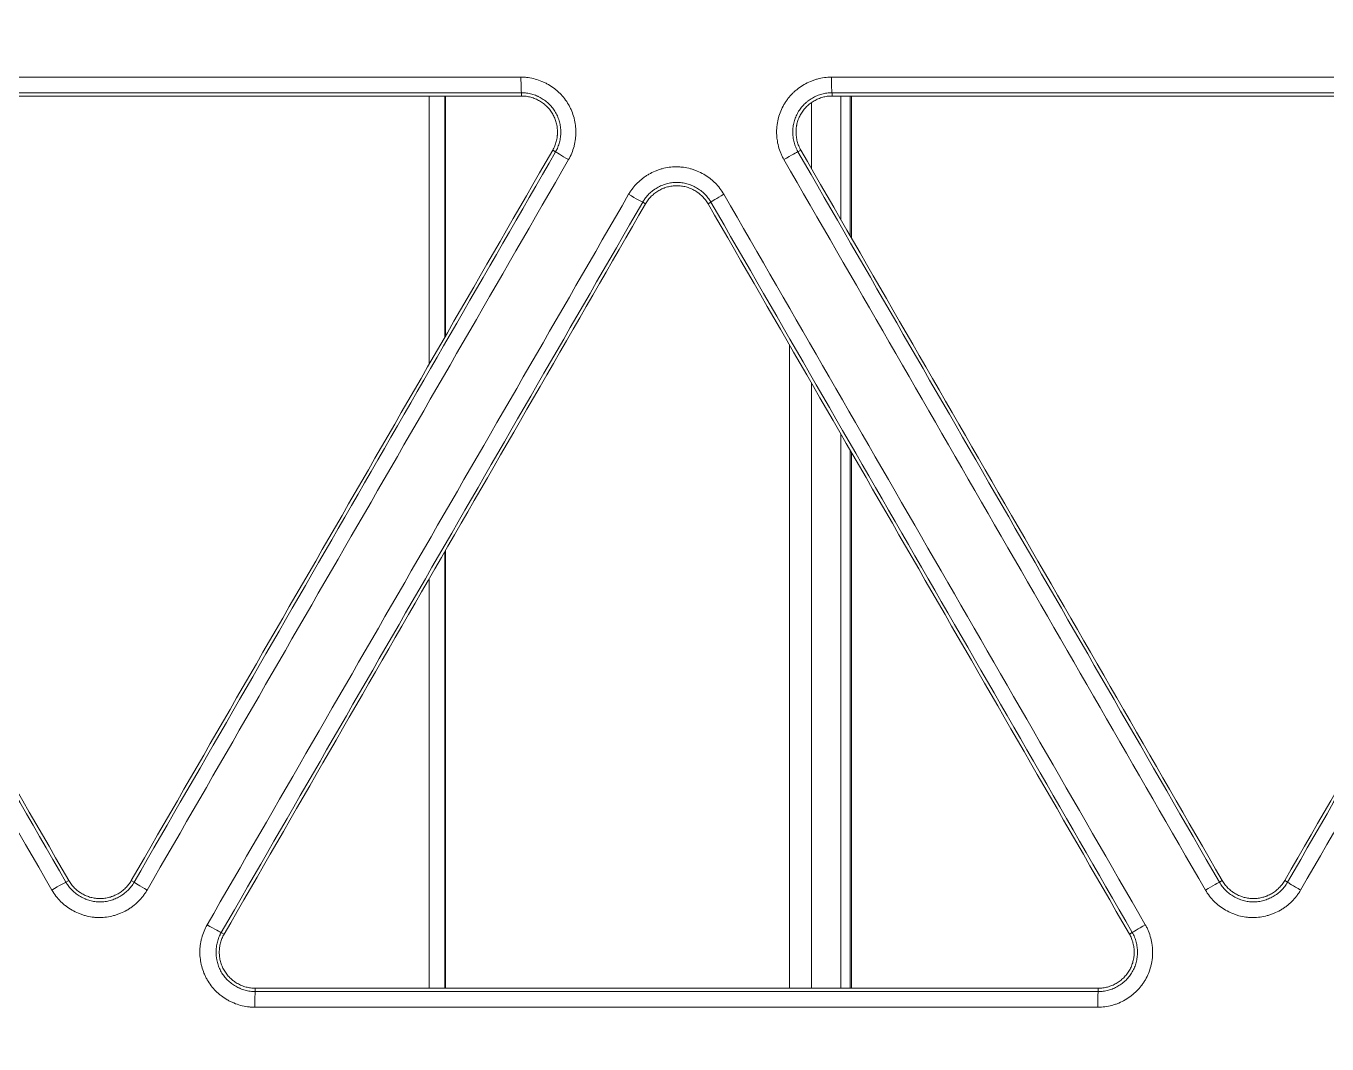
# Model space of a CAD drawing. Header units: inches. Extents: x 405346 to 489838, y -25612 to 14934.
# Drawn here: x 462582.51 to 462621.98, y 4260.75 to 4291.61 of the extents above; entities that cross this region are included whole.
import ezdxf

# ---------------------------------------------------------------- set-up
doc = ezdxf.new("R2010")
doc.units = ezdxf.units.IN
doc.header["$LTSCALE"] = 200
doc.header["$MEASUREMENT"] = 0
doc.layers.add('SS-EQ', color=2, linetype='Continuous', lineweight=20)

# ---------------------------------------------------------------- blocks, each defined once
blk = doc.blocks.new('4way무풍')
at = {"layer": 'SS-EQ'}
for p, q in [((-199.997, -31.931), (-199.997, -40.071)), ((-199.523, -39.252), (-199.523, -31.931)), ((-199.499, -39.208), (-199.499, -31.934)), ((-197.193, -31.934), (-197.193, -31.834)), ((-187.771, -31.834), (-187.771, -31.934)), ((-187.505, -35.678), (-187.505, -31.932)), ((-187.221, -36.167), (-187.221, -31.93)), ((-187.179, -31.933), (-187.179, -36.24)), ((-188.398, -32.146), (-188.398, -34.131)), ((-196.158, -33.626), (-196.245, -33.575)), ((-188.719, -33.575), (-188.805, -33.625)), ((-193.43, -35.201), (-193.516, -35.151)), ((-191.447, -35.151), (-191.534, -35.201)), ((-189.062, -39.482), (-189.062, -58.991)), ((-188.398, -40.63), (-188.398, -58.991)), ((-187.505, -58.991), (-187.505, -42.177)), ((-187.221, -58.989), (-187.221, -42.67)), ((-187.179, -42.743), (-187.179, -58.988)), ((-199.523, -58.989), (-199.523, -45.754)), ((-199.499, -58.99), (-199.499, -45.709)), ((-199.997, -46.573), (-199.997, -58.989)), ((-211.014, -55.773), (-210.928, -55.724)), ((-209.033, -55.724), (-208.946, -55.774)), ((-176.018, -55.774), (-175.932, -55.724)), ((-174.036, -55.724), (-173.949, -55.774)), ((-206.303, -57.3), (-206.217, -57.349)), ((-178.747, -57.349), (-178.66, -57.299)), ((-205.27, -58.991), (-205.269, -59.091)), ((-179.695, -59.091), (-179.695, -58.991))]:
    blk.add_line(p, q, dxfattribs=at)
for centre, major_axis, ratio, start_param, end_param in [((-197.192, -31.36), (0, -0.474), 0.035461, 4.7139, 6.248257), ((-187.771, -31.36), (0, 0.474), 0.033697, 1.572477, 3.106666), ((-195.748, -33.862), (0.41, -0.237), 0.019014, 3.176506, 4.682787), ((-189.215, -33.862), (-0.41, -0.237), 0.015414, 3.176503, 4.742653), ((-193.926, -34.914), (0.41, -0.237), 0.018905, 4.683152, 6.248272), ((-191.037, -34.914), (0.41, 0.237), 0.015554, 1.601342, 3.106682), ((-211.424, -56.01), (-0.41, -0.237), 0.01695, 3.176504, 4.746382), ((-208.535, -56.01), (0.41, -0.237), 0.020721, 3.176507, 4.68132), ((-176.428, -56.01), (0.41, 0.237), 0.012479, 0.034909, 1.599394), ((-173.539, -56.01), (-0.41, 0.237), 0.018384, 0.034912, 1.546181), ((-206.713, -57.063), (0.41, -0.237), 0.020595, 4.681745, 6.248271), ((-178.25, -57.063), (0.41, 0.237), 0.012618, 1.599634, 3.106683), ((-205.269, -59.564), (0, 0.474), 0.036435, 0.03484, 1.57347), ((-179.694, -59.564), (0, -0.474), 0.031431, 3.176516, 4.715995)]:
    blk.add_ellipse(centre, major_axis=major_axis, ratio=ratio, start_param=start_param, end_param=end_param, dxfattribs=at)
for points, knots in [([(-0.032, -346.294), (-6.969, -346.294), (-13.906, -346.294), (-27.78, -346.294), (-34.717, -346.294), (-55.528, -346.294), (-69.403, -346.294), (-97.151, -346.294), (-111.025, -346.294), (-138.774, -346.294), (-152.648, -346.294), (-180.396, -346.294), (-194.27, -346.294), (-215.082, -346.294), (-222.019, -346.294), (-235.893, -346.294), (-242.83, -346.294), (-253.236, -346.294), (-256.704, -346.293), (-263.641, -346.293), (-267.11, -346.294), (-272.313, -346.294), (-274.047, -346.294), (-276.648, -346.294), (-277.515, -346.294), (-279.25, -346.294), (-280.117, -346.293), (-281.418, -346.293), (-281.851, -346.293), (-282.718, -346.293), (-283.152, -346.293), (-283.802, -346.293), (-284.019, -346.294), (-284.453, -346.294), (-284.669, -346.294), (-285.103, -346.294), (-285.32, -346.293), (-285.753, -346.291), (-285.97, -346.288), (-286.62, -346.277), (-287.053, -346.265), (-287.92, -346.232), (-288.353, -346.21), (-289.653, -346.133), (-290.519, -346.062), (-291.817, -345.929), (-292.25, -345.88), (-292.899, -345.799), (-293.116, -345.771), (-293.548, -345.713), (-294.627, -345.561), (-295.697, -345.382), (-298.249, -344.898), (-299.929, -344.504), (-302.417, -343.81), (-304.065, -343.313), (-305.692, -342.746), (-308.116, -341.843), (-309.711, -341.172), (-311.481, -340.336), (-311.677, -340.242), (-312.069, -340.051), (-312.265, -339.955), (-312.85, -339.663), (-313.238, -339.464), (-314.393, -338.857), (-315.91, -338.018), (-317.384, -337.119), (-318.837, -336.19), (-319.553, -335.711), (-320.962, -334.724), (-322.351, -333.708), (-324.369, -332.095), (-326.323, -330.394), (-327.582, -329.2), (-328.355, -328.435), (-328.586, -328.204), (-328.815, -327.971), (-328.968, -327.815), (-329.044, -327.737), (-329.423, -327.345), (-329.723, -327.029), (-330.61, -326.073), (-331.762, -324.777), (-333.398, -322.77), (-334.43, -321.391), (-335.932, -319.291), (-336.873, -317.851), (-338.196, -315.627), (-339.047, -314.124), (-339.838, -312.58), (-340.313, -311.601), (-340.454, -311.306), (-340.593, -311.01), (-340.685, -310.813), (-340.731, -310.713), (-340.958, -310.218), (-341.135, -309.821), (-341.654, -308.624), (-342.309, -307.019), (-343.186, -304.583), (-343.7, -302.939), (-344.419, -300.46), (-344.828, -298.788), (-345.336, -296.251), (-345.487, -295.401), (-345.755, -293.691), (-345.871, -292.831), (-345.994, -291.749), (-346.017, -291.533), (-346.062, -291.099), (-346.083, -290.882), (-346.143, -290.23), (-346.178, -289.796), (-346.239, -288.927), (-346.265, -288.493), (-346.307, -287.624), (-346.324, -287.19), (-346.342, -286.538), (-346.347, -286.321), (-346.354, -285.886), (-346.356, -285.669), (-346.359, -285.235), (-346.359, -285.017), (-346.359, -284.583), (-346.359, -284.366), (-346.358, -283.714), (-346.358, -283.28), (-346.358, -282.411), (-346.358, -281.976), (-346.358, -280.673), (-346.358, -279.804), (-346.359, -278.066), (-346.359, -277.197), (-346.359, -274.59), (-346.359, -272.852), (-346.358, -264.163), (-346.358, -257.211), (-346.359, -236.356), (-346.359, -222.453), (-346.359, -194.646), (-346.359, -180.743), (-346.359, -152.936), (-346.359, -139.033), (-346.359, -111.226), (-346.359, -69.517), (-346.359, -27.807), (-346.359, 0)], [0, 0, 0, 0, 0.03125, 0.03125, 0.0625, 0.0625, 0.125, 0.125, 0.1875, 0.1875, 0.25, 0.25, 0.3125, 0.3125, 0.34375, 0.34375, 0.375, 0.375, 0.390625, 0.390625, 0.40625, 0.40625, 0.414063, 0.414063, 0.417969, 0.417969, 0.421875, 0.421875, 0.423828, 0.423828, 0.425781, 0.425781, 0.426758, 0.426758, 0.427734, 0.427734, 0.428711, 0.428711, 0.429688, 0.429688, 0.431641, 0.431641, 0.433594, 0.433594, 0.4375, 0.4375, 0.439453, 0.439453, 0.44043, 0.44043, 0.441406, 0.445313, 0.445313, 0.453125, 0.453125, 0.457031, 0.460938, 0.460938, 0.46875, 0.46875, 0.469727, 0.469727, 0.470703, 0.470703, 0.472656, 0.472656, 0.476563, 0.480469, 0.480469, 0.484375, 0.484375, 0.488281, 0.492188, 0.496094, 0.5, 0.5, 0.500977, 0.501465, 0.501465, 0.501953, 0.501953, 0.503906, 0.503906, 0.507813, 0.511719, 0.515625, 0.515625, 0.523438, 0.523438, 0.527344, 0.53125, 0.53125, 0.532227, 0.532715, 0.532715, 0.533203, 0.533203, 0.535156, 0.535156, 0.539063, 0.542969, 0.546875, 0.546875, 0.554688, 0.554688, 0.558594, 0.558594, 0.5625, 0.5625, 0.563477, 0.563477, 0.564453, 0.564453, 0.566406, 0.566406, 0.568359, 0.568359, 0.570313, 0.570313, 0.571289, 0.571289, 0.572266, 0.572266, 0.573242, 0.573242, 0.574219, 0.574219, 0.576172, 0.576172, 0.578125, 0.578125, 0.582031, 0.582031, 0.585938, 0.585938, 0.59375, 0.59375, 0.625, 0.625, 0.6875, 0.6875, 0.75, 0.75, 0.8125, 0.8125, 0.875, 1, 1, 1, 1]), ([(-345.164, 0), (-345.164, -27.72), (-345.163, -69.3), (-345.162, -110.879), (-345.161, -138.599), (-345.16, -152.459), (-345.158, -180.179), (-345.157, -194.038), (-345.154, -221.758), (-345.152, -235.618), (-345.147, -256.408), (-345.146, -263.338), (-345.145, -272), (-345.144, -273.733), (-345.144, -276.331), (-345.144, -277.198), (-345.143, -278.93), (-345.142, -279.796), (-345.142, -281.096), (-345.141, -281.529), (-345.141, -282.395), (-345.141, -282.828), (-345.141, -283.694), (-345.141, -284.128), (-345.14, -284.777), (-345.139, -284.994), (-345.136, -285.427), (-345.134, -285.643), (-345.124, -286.293), (-345.113, -286.726), (-345.08, -287.592), (-345.06, -288.025), (-345.009, -288.891), (-344.978, -289.324), (-344.926, -289.973), (-344.898, -290.298), (-344.868, -290.623), (-344.847, -290.839), (-344.836, -290.947), (-344.736, -291.92), (-344.629, -292.78), (-344.379, -294.49), (-344.236, -295.341), (-343.754, -297.876), (-343.361, -299.547), (-342.665, -302.025), (-342.166, -303.667), (-341.312, -306.101), (-340.67, -307.704), (-340.162, -308.899), (-339.901, -309.494), (-339.629, -310.087), (-339.446, -310.481), (-339.353, -310.678), (-338.885, -311.657), (-338.495, -312.43), (-337.684, -313.955), (-337.263, -314.706), (-336.391, -316.189), (-335.94, -316.919), (-335.007, -318.36), (-334.525, -319.069), (-333.532, -320.468), (-332.508, -321.846), (-330.881, -323.85), (-329.735, -325.144), (-328.853, -326.098), (-328.555, -326.413), (-328.177, -326.804), (-328.101, -326.882), (-327.949, -327.038), (-327.721, -327.27), (-327.491, -327.501), (-326.721, -328.264), (-325.466, -329.454), (-323.518, -331.15), (-321.504, -332.756), (-320.119, -333.767), (-318.711, -334.749), (-317.997, -335.224), (-316.546, -336.146), (-315.81, -336.593), (-314.315, -337.455), (-313.557, -337.871), (-312.595, -338.371), (-312.305, -338.52), (-312.014, -338.667), (-311.819, -338.764), (-311.722, -338.813), (-311.235, -339.053), (-310.844, -339.241), (-309.666, -339.791), (-308.875, -340.139), (-307.283, -340.8), (-305.68, -341.425), (-303.244, -342.258), (-301.598, -342.743), (-299.114, -343.417), (-297.436, -343.797), (-294.888, -344.259), (-294.033, -344.395), (-292.957, -344.543), (-292.742, -344.571), (-292.31, -344.625), (-291.663, -344.704), (-291.015, -344.771), (-289.72, -344.892), (-288.856, -344.954), (-287.56, -345.019), (-287.128, -345.036), (-286.48, -345.054), (-286.264, -345.059), (-285.831, -345.067), (-285.615, -345.069), (-285.183, -345.073), (-284.967, -345.074), (-284.534, -345.075), (-284.318, -345.075), (-283.67, -345.076), (-283.237, -345.076), (-282.589, -345.076), (-282.373, -345.076), (-281.94, -345.076), (-281.724, -345.076), (-281.075, -345.076), (-280.643, -345.077), (-279.346, -345.077), (-278.481, -345.078), (-276.752, -345.079), (-275.887, -345.079), (-273.293, -345.079), (-271.563, -345.08), (-262.916, -345.081), (-255.998, -345.082), (-242.162, -345.085), (-235.244, -345.086), (-221.408, -345.089), (-214.49, -345.09), (-193.736, -345.092), (-179.9, -345.094), (-152.228, -345.096), (-138.392, -345.096), (-110.72, -345.097), (-96.884, -345.098), (-69.212, -345.098), (-55.376, -345.099), (-34.622, -345.099), (-27.704, -345.099), (-13.868, -345.099), (-6.95, -345.099), (-0.032, -345.099)], [0, 0, 0, 0, 0.125, 0.1875, 0.1875, 0.25, 0.25, 0.3125, 0.3125, 0.375, 0.375, 0.40625, 0.40625, 0.414063, 0.414063, 0.417969, 0.417969, 0.421875, 0.421875, 0.423828, 0.423828, 0.425781, 0.425781, 0.427734, 0.427734, 0.428711, 0.428711, 0.429688, 0.429688, 0.431641, 0.431641, 0.433594, 0.433594, 0.435547, 0.435547, 0.436523, 0.437012, 0.437012, 0.4375, 0.4375, 0.441406, 0.441406, 0.445313, 0.445313, 0.453125, 0.453125, 0.457031, 0.460938, 0.464844, 0.464844, 0.466797, 0.467773, 0.467773, 0.46875, 0.46875, 0.472656, 0.472656, 0.476563, 0.476563, 0.480469, 0.480469, 0.484375, 0.484375, 0.488281, 0.492188, 0.496094, 0.496094, 0.498047, 0.498047, 0.498535, 0.498535, 0.499023, 0.5, 0.5, 0.503906, 0.507813, 0.511719, 0.515625, 0.515625, 0.519531, 0.519531, 0.523438, 0.523438, 0.527344, 0.527344, 0.52832, 0.528809, 0.528809, 0.529297, 0.529297, 0.53125, 0.53125, 0.535156, 0.535156, 0.539063, 0.542969, 0.546875, 0.546875, 0.554688, 0.554688, 0.558594, 0.558594, 0.55957, 0.55957, 0.560547, 0.5625, 0.5625, 0.566406, 0.566406, 0.568359, 0.568359, 0.569336, 0.569336, 0.570313, 0.570313, 0.571289, 0.571289, 0.572266, 0.572266, 0.574219, 0.574219, 0.575195, 0.575195, 0.576172, 0.576172, 0.578125, 0.578125, 0.582031, 0.582031, 0.585938, 0.585938, 0.59375, 0.59375, 0.625, 0.625, 0.65625, 0.65625, 0.6875, 0.6875, 0.75, 0.75, 0.8125, 0.8125, 0.875, 0.875, 0.9375, 0.9375, 0.96875, 0.96875, 1, 1, 1, 1]), ([(-222.787, -31.361), (-218.524, -31.361), (-214.262, -31.361), (-205.736, -31.361), (-201.473, -31.361), (-197.209, -31.361)], [0, 0, 0, 0, 0.5, 0.5, 1, 1, 1, 1]), ([(-197.209, -31.361), (-197.173, -31.361), (-197.136, -31.362), (-197.063, -31.367), (-197.026, -31.371), (-196.918, -31.386), (-196.777, -31.415), (-196.639, -31.462), (-196.555, -31.497), (-196.538, -31.505), (-196.505, -31.52), (-196.455, -31.543), (-196.407, -31.569), (-196.313, -31.623), (-196.253, -31.664), (-196.166, -31.73), (-196.138, -31.753), (-196.097, -31.789), (-196.083, -31.801), (-196.056, -31.826), (-196.043, -31.839), (-195.978, -31.903), (-195.882, -32.011), (-195.801, -32.132), (-195.747, -32.227), (-195.729, -32.259), (-195.697, -32.325), (-195.682, -32.358), (-195.641, -32.458), (-195.618, -32.527), (-195.59, -32.632), (-195.582, -32.668), (-195.572, -32.721), (-195.568, -32.739), (-195.563, -32.775), (-195.56, -32.793), (-195.548, -32.884), (-195.539, -33.029), (-195.548, -33.174), (-195.56, -33.264), (-195.562, -33.282), (-195.568, -33.318), (-195.572, -33.336), (-195.582, -33.39), (-195.59, -33.426), (-195.618, -33.531), (-195.641, -33.6), (-195.696, -33.734), (-195.728, -33.799), (-195.765, -33.863)], [0, 0, 0, 0, 0.03125, 0.03125, 0.0625, 0.0625, 0.125, 0.1875, 0.1875, 0.203125, 0.203125, 0.21875, 0.25, 0.25, 0.3125, 0.3125, 0.34375, 0.34375, 0.359375, 0.359375, 0.375, 0.375, 0.4375, 0.5, 0.5, 0.53125, 0.53125, 0.5625, 0.5625, 0.625, 0.625, 0.65625, 0.65625, 0.671875, 0.671875, 0.6875, 0.6875, 0.75, 0.8125, 0.8125, 0.828125, 0.828125, 0.84375, 0.84375, 0.875, 0.875, 0.9375, 0.9375, 1, 1, 1, 1]), ([(-189.231, -33.863), (-189.249, -33.831), (-189.267, -33.799), (-189.299, -33.733), (-189.314, -33.699), (-189.355, -33.599), (-189.401, -33.461), (-189.429, -33.319), (-189.44, -33.228), (-189.442, -33.21), (-189.446, -33.173), (-189.45, -33.119), (-189.452, -33.064), (-189.452, -32.955), (-189.447, -32.883), (-189.433, -32.775), (-189.427, -32.739), (-189.417, -32.685), (-189.413, -32.667), (-189.405, -32.631), (-189.4, -32.614), (-189.377, -32.526), (-189.331, -32.388), (-189.267, -32.258), (-189.212, -32.163), (-189.193, -32.132), (-189.152, -32.071), (-189.131, -32.042), (-189.064, -31.956), (-189.016, -31.902), (-188.939, -31.825), (-188.899, -31.788), (-188.857, -31.753), (-188.829, -31.73), (-188.815, -31.718), (-188.742, -31.663), (-188.621, -31.582), (-188.491, -31.518), (-188.407, -31.483), (-188.39, -31.476), (-188.356, -31.463), (-188.339, -31.457), (-188.287, -31.439), (-188.252, -31.428), (-188.147, -31.4), (-188.076, -31.386), (-187.932, -31.366), (-187.86, -31.361), (-187.786, -31.361)], [0, 0, 0, 0, 0.03125, 0.03125, 0.0625, 0.0625, 0.125, 0.1875, 0.1875, 0.203125, 0.203125, 0.21875, 0.25, 0.25, 0.3125, 0.3125, 0.34375, 0.34375, 0.359375, 0.359375, 0.375, 0.375, 0.4375, 0.5, 0.5, 0.53125, 0.53125, 0.5625, 0.5625, 0.625, 0.625, 0.65625, 0.671875, 0.671875, 0.6875, 0.6875, 0.75, 0.8125, 0.8125, 0.828125, 0.828125, 0.84375, 0.84375, 0.875, 0.875, 0.9375, 0.9375, 1, 1, 1, 1]), ([(-197.193, -31.834), (-201.456, -31.834), (-205.719, -31.834), (-214.244, -31.834), (-218.506, -31.834), (-222.768, -31.834)], [0, 0, 0, 0, 0.5, 0.5, 1, 1, 1, 1]), ([(-197.193, -31.934), (-201.456, -31.934), (-205.719, -31.934), (-214.244, -31.934), (-218.506, -31.934), (-222.768, -31.934)], [0, 0, 0, 0, 0.5, 0.5, 1, 1, 1, 1]), ([(-196.158, -33.626), (-196.157, -33.623), (-196.155, -33.62), (-196.152, -33.614), (-196.147, -33.606), (-196.136, -33.585), (-196.115, -33.545), (-196.099, -33.509), (-196.07, -33.437), (-196.054, -33.388), (-196.034, -33.313), (-196.028, -33.287), (-196.018, -33.236), (-196.014, -33.21), (-196.004, -33.132), (-195.997, -33.028), (-196.004, -32.925), (-196.012, -32.86), (-196.014, -32.847), (-196.018, -32.821), (-196.025, -32.782), (-196.034, -32.744), (-196.054, -32.669), (-196.07, -32.62), (-196.099, -32.547), (-196.11, -32.524), (-196.133, -32.477), (-196.145, -32.453), (-196.185, -32.385), (-196.214, -32.342), (-196.277, -32.261), (-196.312, -32.222), (-196.367, -32.167), (-196.387, -32.149), (-196.426, -32.114), (-196.446, -32.098), (-196.509, -32.051), (-196.552, -32.022), (-196.619, -31.983), (-196.654, -31.965), (-196.689, -31.948), (-196.713, -31.937), (-196.725, -31.932), (-196.785, -31.907), (-196.883, -31.873), (-196.985, -31.852), (-197.062, -31.841), (-197.088, -31.838), (-197.127, -31.836), (-197.141, -31.835), (-197.16, -31.834), (-197.17, -31.834), (-197.18, -31.834), (-197.186, -31.834), (-197.19, -31.834), (-197.193, -31.834)], [0, 0, 0, 0, 0.003906, 0.003906, 0.007812, 0.015625, 0.03125, 0.0625, 0.0625, 0.125, 0.125, 0.15625, 0.15625, 0.1875, 0.1875, 0.25, 0.3125, 0.3125, 0.328125, 0.328125, 0.34375, 0.375, 0.375, 0.4375, 0.4375, 0.46875, 0.46875, 0.5, 0.5, 0.5625, 0.5625, 0.625, 0.625, 0.65625, 0.65625, 0.6875, 0.6875, 0.75, 0.75, 0.78125, 0.796875, 0.796875, 0.8125, 0.8125, 0.875, 0.9375, 0.9375, 0.96875, 0.96875, 0.984375, 0.984375, 0.992187, 0.996094, 0.996094, 1, 1, 1, 1]), ([(-197.193, -31.934), (-197.145, -31.934), (-197.097, -31.937), (-197.003, -31.95), (-196.957, -31.96), (-196.888, -31.979), (-196.865, -31.986), (-196.82, -32.001), (-196.797, -32.01), (-196.731, -32.038), (-196.646, -32.08), (-196.567, -32.132), (-196.519, -32.169), (-196.509, -32.176), (-196.491, -32.191), (-196.463, -32.214), (-196.437, -32.239), (-196.386, -32.289), (-196.355, -32.324), (-196.311, -32.381), (-196.297, -32.4), (-196.27, -32.44), (-196.258, -32.46), (-196.222, -32.522), (-196.18, -32.608), (-196.15, -32.698), (-196.131, -32.767), (-196.126, -32.791), (-196.117, -32.838), (-196.113, -32.862), (-196.104, -32.933), (-196.101, -32.98), (-196.101, -33.051), (-196.102, -33.087), (-196.105, -33.123), (-196.107, -33.147), (-196.108, -33.159), (-196.116, -33.218), (-196.134, -33.312), (-196.164, -33.402), (-196.2, -33.49), (-196.221, -33.534), (-196.245, -33.575)], [0, 0, 0, 0, 0.0625, 0.0625, 0.125, 0.125, 0.15625, 0.15625, 0.1875, 0.1875, 0.25, 0.3125, 0.3125, 0.328125, 0.328125, 0.34375, 0.375, 0.375, 0.4375, 0.4375, 0.46875, 0.46875, 0.5, 0.5, 0.5625, 0.625, 0.625, 0.65625, 0.65625, 0.6875, 0.6875, 0.75, 0.75, 0.78125, 0.796875, 0.796875, 0.8125, 0.8125, 0.875, 0.9375, 0.9375, 1, 1, 1, 1]), ([(-187.771, -31.834), (-187.774, -31.834), (-187.778, -31.834), (-187.784, -31.834), (-187.794, -31.834), (-187.817, -31.835), (-187.862, -31.837), (-187.901, -31.841), (-187.978, -31.852), (-188.029, -31.862), (-188.104, -31.883), (-188.129, -31.89), (-188.178, -31.907), (-188.203, -31.917), (-188.275, -31.947), (-188.368, -31.993), (-188.454, -32.05), (-188.506, -32.09), (-188.517, -32.098), (-188.537, -32.115), (-188.567, -32.14), (-188.596, -32.166), (-188.651, -32.221), (-188.685, -32.26), (-188.733, -32.321), (-188.748, -32.342), (-188.777, -32.386), (-188.791, -32.408), (-188.831, -32.476), (-188.853, -32.523), (-188.893, -32.618), (-188.909, -32.668), (-188.929, -32.743), (-188.935, -32.769), (-188.945, -32.82), (-188.949, -32.846), (-188.959, -32.924), (-188.962, -32.975), (-188.962, -33.053), (-188.961, -33.079), (-188.959, -33.118), (-188.958, -33.131), (-188.955, -33.157), (-188.954, -33.17), (-188.946, -33.235), (-188.926, -33.337), (-188.893, -33.436), (-188.864, -33.508), (-188.853, -33.532), (-188.836, -33.567), (-188.83, -33.579), (-188.821, -33.596), (-188.816, -33.605), (-188.811, -33.614), (-188.808, -33.619), (-188.806, -33.622), (-188.805, -33.625)], [0, 0, 0, 0, 0.003906, 0.003906, 0.007812, 0.015625, 0.03125, 0.0625, 0.0625, 0.125, 0.125, 0.15625, 0.15625, 0.1875, 0.1875, 0.25, 0.3125, 0.3125, 0.328125, 0.328125, 0.34375, 0.375, 0.375, 0.4375, 0.4375, 0.46875, 0.46875, 0.5, 0.5, 0.5625, 0.5625, 0.625, 0.625, 0.65625, 0.65625, 0.6875, 0.6875, 0.75, 0.75, 0.78125, 0.78125, 0.796875, 0.796875, 0.8125, 0.8125, 0.875, 0.9375, 0.9375, 0.96875, 0.96875, 0.984375, 0.984375, 0.992187, 0.996094, 0.996094, 1, 1, 1, 1]), ([(-188.719, -33.575), (-188.743, -33.534), (-188.764, -33.491), (-188.8, -33.403), (-188.815, -33.358), (-188.833, -33.289), (-188.838, -33.265), (-188.847, -33.218), (-188.851, -33.194), (-188.86, -33.123), (-188.866, -33.028), (-188.86, -32.933), (-188.853, -32.874), (-188.851, -32.862), (-188.847, -32.838), (-188.841, -32.803), (-188.833, -32.768), (-188.815, -32.699), (-188.8, -32.654), (-188.773, -32.588), (-188.763, -32.566), (-188.742, -32.523), (-188.731, -32.502), (-188.695, -32.439), (-188.642, -32.361), (-188.579, -32.289), (-188.528, -32.239), (-188.51, -32.222), (-188.474, -32.191), (-188.455, -32.176), (-188.398, -32.133), (-188.359, -32.106), (-188.297, -32.071), (-188.276, -32.059), (-188.233, -32.038), (-188.211, -32.028), (-188.145, -32), (-188.055, -31.969), (-187.962, -31.95), (-187.868, -31.937), (-187.819, -31.934), (-187.771, -31.934)], [0, 0, 0, 0, 0.0625, 0.0625, 0.125, 0.125, 0.15625, 0.15625, 0.1875, 0.1875, 0.25, 0.3125, 0.3125, 0.328125, 0.328125, 0.34375, 0.375, 0.375, 0.4375, 0.4375, 0.46875, 0.46875, 0.5, 0.5, 0.5625, 0.625, 0.625, 0.65625, 0.65625, 0.6875, 0.6875, 0.75, 0.75, 0.78125, 0.78125, 0.8125, 0.8125, 0.875, 0.9375, 0.9375, 1, 1, 1, 1]), ([(-211.442, -56.012), (-213.574, -52.32), (-215.705, -48.628), (-219.968, -41.245), (-222.1, -37.554), (-224.231, -33.863)], [0, 0, 0, 0, 0.5, 0.5, 1, 1, 1, 1]), ([(-223.802, -33.625), (-221.67, -37.316), (-219.539, -41.008), (-215.277, -48.391), (-213.145, -52.082), (-211.014, -55.773)], [0, 0, 0, 0, 0.5, 0.5, 1, 1, 1, 1]), ([(-223.716, -33.575), (-221.585, -37.267), (-219.453, -40.958), (-215.191, -48.341), (-213.06, -52.032), (-210.928, -55.724)], [0, 0, 0, 0, 0.5, 0.5, 1, 1, 1, 1]), ([(-176.442, -56.012), (-178.574, -52.321), (-180.705, -48.629), (-184.968, -41.246), (-187.1, -37.554), (-189.231, -33.863)], [0, 0, 0, 0, 0.5, 0.5, 1, 1, 1, 1]), ([(-188.805, -33.625), (-186.674, -37.316), (-184.542, -41.008), (-180.28, -48.391), (-178.149, -52.082), (-176.018, -55.774)], [0, 0, 0, 0, 0.5, 0.5, 1, 1, 1, 1]), ([(-188.719, -33.575), (-186.588, -37.267), (-184.457, -40.958), (-180.194, -48.341), (-178.063, -52.032), (-175.932, -55.724)], [0, 0, 0, 0, 0.5, 0.5, 1, 1, 1, 1]), ([(-193.942, -34.915), (-193.924, -34.883), (-193.905, -34.852), (-193.864, -34.791), (-193.842, -34.762), (-193.775, -34.675), (-193.679, -34.567), (-193.57, -34.472), (-193.497, -34.416), (-193.482, -34.405), (-193.452, -34.384), (-193.407, -34.353), (-193.361, -34.324), (-193.267, -34.27), (-193.202, -34.238), (-193.101, -34.196), (-193.067, -34.183), (-193.015, -34.165), (-192.998, -34.16), (-192.963, -34.149), (-192.945, -34.144), (-192.857, -34.12), (-192.715, -34.091), (-192.571, -34.081), (-192.461, -34.081), (-192.424, -34.082), (-192.352, -34.087), (-192.315, -34.091), (-192.208, -34.106), (-192.137, -34.12), (-192.032, -34.149), (-191.997, -34.159), (-191.946, -34.177), (-191.928, -34.183), (-191.894, -34.196), (-191.877, -34.203), (-191.793, -34.238), (-191.662, -34.303), (-191.542, -34.383), (-191.469, -34.438), (-191.455, -34.45), (-191.427, -34.473), (-191.413, -34.484), (-191.371, -34.521), (-191.345, -34.545), (-191.267, -34.622), (-191.219, -34.676), (-191.131, -34.791), (-191.09, -34.851), (-191.053, -34.915)], [0, 0, 0, 0, 0.03125, 0.03125, 0.0625, 0.0625, 0.125, 0.1875, 0.1875, 0.203125, 0.203125, 0.21875, 0.25, 0.25, 0.3125, 0.3125, 0.34375, 0.34375, 0.359375, 0.359375, 0.375, 0.375, 0.4375, 0.5, 0.5, 0.53125, 0.53125, 0.5625, 0.5625, 0.625, 0.625, 0.65625, 0.65625, 0.671875, 0.671875, 0.6875, 0.6875, 0.75, 0.8125, 0.8125, 0.828125, 0.828125, 0.84375, 0.84375, 0.875, 0.875, 0.9375, 0.9375, 1, 1, 1, 1]), ([(-191.447, -35.151), (-191.449, -35.148), (-191.451, -35.145), (-191.454, -35.139), (-191.459, -35.131), (-191.471, -35.111), (-191.496, -35.073), (-191.519, -35.042), (-191.566, -34.98), (-191.601, -34.941), (-191.656, -34.886), (-191.675, -34.869), (-191.715, -34.834), (-191.735, -34.818), (-191.798, -34.77), (-191.884, -34.713), (-191.977, -34.667), (-192.038, -34.641), (-192.05, -34.637), (-192.074, -34.627), (-192.111, -34.614), (-192.148, -34.602), (-192.223, -34.582), (-192.274, -34.572), (-192.351, -34.561), (-192.377, -34.558), (-192.429, -34.555), (-192.456, -34.554), (-192.534, -34.554), (-192.586, -34.558), (-192.688, -34.572), (-192.739, -34.582), (-192.815, -34.603), (-192.84, -34.61), (-192.889, -34.628), (-192.914, -34.637), (-192.985, -34.667), (-193.032, -34.69), (-193.099, -34.729), (-193.132, -34.749), (-193.165, -34.772), (-193.186, -34.787), (-193.197, -34.795), (-193.249, -34.834), (-193.327, -34.902), (-193.396, -34.98), (-193.444, -35.041), (-193.459, -35.063), (-193.481, -35.095), (-193.489, -35.106), (-193.499, -35.123), (-193.504, -35.131), (-193.509, -35.14), (-193.513, -35.146), (-193.514, -35.148), (-193.516, -35.151)], [0, 0, 0, 0, 0.003906, 0.003906, 0.007813, 0.015625, 0.03125, 0.0625, 0.0625, 0.125, 0.125, 0.15625, 0.15625, 0.1875, 0.1875, 0.25, 0.3125, 0.3125, 0.328125, 0.328125, 0.34375, 0.375, 0.375, 0.4375, 0.4375, 0.46875, 0.46875, 0.5, 0.5, 0.5625, 0.5625, 0.625, 0.625, 0.65625, 0.65625, 0.6875, 0.6875, 0.75, 0.75, 0.78125, 0.796875, 0.796875, 0.8125, 0.8125, 0.875, 0.9375, 0.9375, 0.96875, 0.96875, 0.984375, 0.984375, 0.992188, 0.996094, 0.996094, 1, 1, 1, 1]), ([(-193.43, -35.201), (-193.406, -35.159), (-193.379, -35.12), (-193.321, -35.045), (-193.289, -35.009), (-193.239, -34.959), (-193.221, -34.943), (-193.185, -34.911), (-193.166, -34.896), (-193.109, -34.853), (-193.03, -34.8), (-192.944, -34.758), (-192.889, -34.734), (-192.878, -34.73), (-192.855, -34.721), (-192.822, -34.709), (-192.788, -34.698), (-192.719, -34.68), (-192.672, -34.67), (-192.602, -34.66), (-192.578, -34.658), (-192.53, -34.655), (-192.506, -34.654), (-192.434, -34.654), (-192.339, -34.66), (-192.246, -34.679), (-192.177, -34.698), (-192.154, -34.705), (-192.109, -34.721), (-192.086, -34.729), (-192.02, -34.757), (-191.978, -34.778), (-191.916, -34.814), (-191.886, -34.833), (-191.856, -34.853), (-191.836, -34.867), (-191.827, -34.874), (-191.779, -34.91), (-191.707, -34.973), (-191.644, -35.044), (-191.586, -35.119), (-191.559, -35.159), (-191.534, -35.201)], [0, 0, 0, 0, 0.0625, 0.0625, 0.125, 0.125, 0.15625, 0.15625, 0.1875, 0.1875, 0.25, 0.3125, 0.3125, 0.328125, 0.328125, 0.34375, 0.375, 0.375, 0.4375, 0.4375, 0.46875, 0.46875, 0.5, 0.5, 0.5625, 0.625, 0.625, 0.65625, 0.65625, 0.6875, 0.6875, 0.75, 0.75, 0.78125, 0.796875, 0.796875, 0.8125, 0.8125, 0.875, 0.9375, 0.9375, 1, 1, 1, 1]), ([(-191.053, -34.915), (-188.922, -38.607), (-186.791, -42.298), (-182.528, -49.681), (-180.396, -53.373), (-178.265, -57.064)], [0, 0, 0, 0, 0.5, 0.5, 1, 1, 1, 1]), ([(-178.747, -57.349), (-180.878, -53.658), (-183.01, -49.966), (-187.272, -42.584), (-189.403, -38.892), (-191.534, -35.201)], [0, 0, 0, 0, 0.5, 0.5, 1, 1, 1, 1]), ([(-178.66, -57.299), (-180.791, -53.608), (-182.923, -49.916), (-187.185, -42.533), (-189.316, -38.842), (-191.447, -35.151)], [0, 0, 0, 0, 0.5, 0.5, 1, 1, 1, 1]), ([(-208.553, -56.012), (-208.571, -56.043), (-208.591, -56.075), (-208.632, -56.136), (-208.653, -56.165), (-208.72, -56.251), (-208.816, -56.36), (-208.926, -56.455), (-208.998, -56.51), (-209.013, -56.521), (-209.043, -56.543), (-209.088, -56.574), (-209.134, -56.602), (-209.229, -56.657), (-209.294, -56.689), (-209.394, -56.731), (-209.428, -56.744), (-209.48, -56.761), (-209.498, -56.767), (-209.533, -56.778), (-209.55, -56.783), (-209.638, -56.807), (-209.78, -56.836), (-209.925, -56.846), (-210.034, -56.846), (-210.071, -56.844), (-210.144, -56.839), (-210.18, -56.836), (-210.288, -56.821), (-210.359, -56.807), (-210.464, -56.778), (-210.498, -56.767), (-210.55, -56.75), (-210.567, -56.743), (-210.601, -56.73), (-210.618, -56.724), (-210.703, -56.688), (-210.833, -56.624), (-210.954, -56.544), (-211.026, -56.488), (-211.04, -56.477), (-211.069, -56.454), (-211.083, -56.442), (-211.124, -56.406), (-211.151, -56.381), (-211.228, -56.304), (-211.276, -56.25), (-211.365, -56.136), (-211.405, -56.075), (-211.442, -56.012)], [0, 0, 0, 0, 0.03125, 0.03125, 0.0625, 0.0625, 0.125, 0.1875, 0.1875, 0.203125, 0.203125, 0.21875, 0.25, 0.25, 0.3125, 0.3125, 0.34375, 0.34375, 0.359375, 0.359375, 0.375, 0.375, 0.4375, 0.5, 0.5, 0.53125, 0.53125, 0.5625, 0.5625, 0.625, 0.625, 0.65625, 0.65625, 0.671875, 0.671875, 0.6875, 0.6875, 0.75, 0.8125, 0.8125, 0.828125, 0.828125, 0.84375, 0.84375, 0.875, 0.875, 0.9375, 0.9375, 1, 1, 1, 1]), ([(-211.014, -55.773), (-211.013, -55.776), (-211.011, -55.779), (-211.008, -55.785), (-211.003, -55.793), (-210.991, -55.813), (-210.966, -55.851), (-210.943, -55.883), (-210.895, -55.944), (-210.861, -55.983), (-210.805, -56.038), (-210.786, -56.056), (-210.747, -56.09), (-210.726, -56.107), (-210.664, -56.154), (-210.578, -56.211), (-210.485, -56.258), (-210.424, -56.283), (-210.412, -56.288), (-210.388, -56.297), (-210.351, -56.311), (-210.313, -56.322), (-210.238, -56.343), (-210.188, -56.353), (-210.111, -56.364), (-210.085, -56.366), (-210.033, -56.37), (-210.006, -56.371), (-209.928, -56.371), (-209.876, -56.367), (-209.774, -56.353), (-209.723, -56.343), (-209.647, -56.322), (-209.622, -56.314), (-209.573, -56.297), (-209.548, -56.288), (-209.476, -56.258), (-209.43, -56.235), (-209.363, -56.196), (-209.329, -56.176), (-209.297, -56.154), (-209.276, -56.138), (-209.265, -56.131), (-209.213, -56.091), (-209.134, -56.023), (-209.065, -55.945), (-209.018, -55.884), (-209.002, -55.863), (-208.98, -55.83), (-208.973, -55.819), (-208.963, -55.802), (-208.957, -55.794), (-208.952, -55.785), (-208.949, -55.78), (-208.947, -55.777), (-208.946, -55.774)], [0, 0, 0, 0, 0.003906, 0.003906, 0.007813, 0.015625, 0.03125, 0.0625, 0.0625, 0.125, 0.125, 0.15625, 0.15625, 0.1875, 0.1875, 0.25, 0.3125, 0.3125, 0.328125, 0.328125, 0.34375, 0.375, 0.375, 0.4375, 0.4375, 0.46875, 0.46875, 0.5, 0.5, 0.5625, 0.5625, 0.625, 0.625, 0.65625, 0.65625, 0.6875, 0.6875, 0.75, 0.75, 0.78125, 0.796875, 0.796875, 0.8125, 0.8125, 0.875, 0.9375, 0.9375, 0.96875, 0.96875, 0.984375, 0.984375, 0.992188, 0.996094, 0.996094, 1, 1, 1, 1]), ([(-209.033, -55.724), (-209.057, -55.766), (-209.084, -55.805), (-209.142, -55.88), (-209.173, -55.916), (-209.224, -55.966), (-209.242, -55.982), (-209.278, -56.014), (-209.297, -56.029), (-209.354, -56.072), (-209.433, -56.125), (-209.518, -56.167), (-209.574, -56.19), (-209.585, -56.195), (-209.607, -56.203), (-209.641, -56.216), (-209.675, -56.226), (-209.744, -56.245), (-209.79, -56.255), (-209.861, -56.264), (-209.885, -56.267), (-209.932, -56.27), (-209.957, -56.271), (-210.028, -56.271), (-210.123, -56.264), (-210.216, -56.245), (-210.286, -56.227), (-210.309, -56.219), (-210.354, -56.204), (-210.376, -56.195), (-210.442, -56.168), (-210.485, -56.147), (-210.547, -56.111), (-210.577, -56.092), (-210.607, -56.072), (-210.626, -56.058), (-210.636, -56.051), (-210.684, -56.014), (-210.756, -55.952), (-210.819, -55.881), (-210.877, -55.806), (-210.904, -55.766), (-210.928, -55.724)], [0, 0, 0, 0, 0.0625, 0.0625, 0.125, 0.125, 0.15625, 0.15625, 0.1875, 0.1875, 0.25, 0.3125, 0.3125, 0.328125, 0.328125, 0.34375, 0.375, 0.375, 0.4375, 0.4375, 0.46875, 0.46875, 0.5, 0.5, 0.5625, 0.625, 0.625, 0.65625, 0.65625, 0.6875, 0.6875, 0.75, 0.75, 0.78125, 0.796875, 0.796875, 0.8125, 0.8125, 0.875, 0.9375, 0.9375, 1, 1, 1, 1]), ([(-173.553, -56.012), (-173.572, -56.044), (-173.591, -56.075), (-173.632, -56.136), (-173.653, -56.166), (-173.72, -56.252), (-173.816, -56.36), (-173.926, -56.455), (-173.999, -56.511), (-174.013, -56.522), (-174.043, -56.543), (-174.088, -56.574), (-174.135, -56.603), (-174.229, -56.657), (-174.294, -56.689), (-174.394, -56.731), (-174.428, -56.744), (-174.48, -56.762), (-174.498, -56.768), (-174.533, -56.778), (-174.55, -56.783), (-174.638, -56.807), (-174.78, -56.836), (-174.925, -56.846), (-175.034, -56.846), (-175.071, -56.845), (-175.144, -56.84), (-175.18, -56.836), (-175.288, -56.822), (-175.359, -56.807), (-175.464, -56.779), (-175.498, -56.768), (-175.55, -56.75), (-175.567, -56.744), (-175.601, -56.731), (-175.619, -56.724), (-175.703, -56.689), (-175.833, -56.624), (-175.954, -56.544), (-176.026, -56.489), (-176.041, -56.478), (-176.069, -56.455), (-176.083, -56.443), (-176.124, -56.407), (-176.151, -56.382), (-176.228, -56.305), (-176.276, -56.251), (-176.365, -56.136), (-176.405, -56.076), (-176.442, -56.012)], [0, 0, 0, 0, 0.03125, 0.03125, 0.0625, 0.0625, 0.125, 0.1875, 0.1875, 0.203125, 0.203125, 0.21875, 0.25, 0.25, 0.3125, 0.3125, 0.34375, 0.34375, 0.359375, 0.359375, 0.375, 0.375, 0.4375, 0.5, 0.5, 0.53125, 0.53125, 0.5625, 0.5625, 0.625, 0.625, 0.65625, 0.65625, 0.671875, 0.671875, 0.6875, 0.6875, 0.75, 0.8125, 0.8125, 0.828125, 0.828125, 0.84375, 0.84375, 0.875, 0.875, 0.9375, 0.9375, 1, 1, 1, 1]), ([(-176.018, -55.774), (-176.016, -55.776), (-176.014, -55.779), (-176.011, -55.785), (-176.006, -55.793), (-175.994, -55.813), (-175.969, -55.851), (-175.946, -55.883), (-175.899, -55.944), (-175.864, -55.983), (-175.809, -56.038), (-175.79, -56.056), (-175.75, -56.09), (-175.73, -56.107), (-175.667, -56.154), (-175.581, -56.211), (-175.488, -56.258), (-175.428, -56.283), (-175.415, -56.288), (-175.391, -56.297), (-175.354, -56.311), (-175.317, -56.322), (-175.242, -56.343), (-175.191, -56.353), (-175.114, -56.364), (-175.088, -56.366), (-175.036, -56.37), (-175.01, -56.371), (-174.931, -56.371), (-174.879, -56.367), (-174.777, -56.353), (-174.726, -56.343), (-174.651, -56.322), (-174.625, -56.314), (-174.576, -56.297), (-174.552, -56.288), (-174.48, -56.258), (-174.433, -56.235), (-174.366, -56.196), (-174.333, -56.176), (-174.3, -56.153), (-174.279, -56.138), (-174.268, -56.13), (-174.216, -56.091), (-174.138, -56.023), (-174.069, -55.945), (-174.021, -55.884), (-174.006, -55.863), (-173.984, -55.83), (-173.976, -55.819), (-173.966, -55.802), (-173.961, -55.794), (-173.956, -55.785), (-173.952, -55.78), (-173.951, -55.777), (-173.949, -55.774)], [0, 0, 0, 0, 0.003906, 0.003906, 0.007812, 0.015625, 0.03125, 0.0625, 0.0625, 0.125, 0.125, 0.15625, 0.15625, 0.1875, 0.1875, 0.25, 0.3125, 0.3125, 0.328125, 0.328125, 0.34375, 0.375, 0.375, 0.4375, 0.4375, 0.46875, 0.46875, 0.5, 0.5, 0.5625, 0.5625, 0.625, 0.625, 0.65625, 0.65625, 0.6875, 0.6875, 0.75, 0.75, 0.78125, 0.796875, 0.796875, 0.8125, 0.8125, 0.875, 0.9375, 0.9375, 0.96875, 0.96875, 0.984375, 0.984375, 0.992187, 0.996094, 0.996094, 1, 1, 1, 1]), ([(-174.036, -55.724), (-174.06, -55.766), (-174.087, -55.805), (-174.145, -55.88), (-174.177, -55.916), (-174.227, -55.966), (-174.245, -55.982), (-174.281, -56.014), (-174.3, -56.029), (-174.357, -56.072), (-174.436, -56.125), (-174.522, -56.167), (-174.577, -56.19), (-174.588, -56.195), (-174.611, -56.203), (-174.644, -56.216), (-174.678, -56.226), (-174.747, -56.245), (-174.794, -56.255), (-174.864, -56.264), (-174.888, -56.267), (-174.936, -56.27), (-174.96, -56.271), (-175.032, -56.271), (-175.127, -56.264), (-175.22, -56.245), (-175.289, -56.227), (-175.312, -56.219), (-175.357, -56.204), (-175.38, -56.195), (-175.446, -56.168), (-175.488, -56.147), (-175.55, -56.111), (-175.58, -56.092), (-175.61, -56.072), (-175.63, -56.058), (-175.639, -56.051), (-175.687, -56.014), (-175.759, -55.952), (-175.822, -55.881), (-175.88, -55.806), (-175.907, -55.766), (-175.932, -55.724)], [0, 0, 0, 0, 0.0625, 0.0625, 0.125, 0.125, 0.15625, 0.15625, 0.1875, 0.1875, 0.25, 0.3125, 0.3125, 0.328125, 0.328125, 0.34375, 0.375, 0.375, 0.4375, 0.4375, 0.46875, 0.46875, 0.5, 0.5, 0.5625, 0.625, 0.625, 0.65625, 0.65625, 0.6875, 0.6875, 0.75, 0.75, 0.78125, 0.796875, 0.796875, 0.8125, 0.8125, 0.875, 0.9375, 0.9375, 1, 1, 1, 1]), ([(-205.286, -59.566), (-205.323, -59.566), (-205.359, -59.564), (-205.433, -59.559), (-205.469, -59.556), (-205.577, -59.541), (-205.719, -59.512), (-205.856, -59.465), (-205.94, -59.429), (-205.957, -59.422), (-205.991, -59.407), (-206.04, -59.383), (-206.088, -59.358), (-206.182, -59.303), (-206.242, -59.263), (-206.329, -59.197), (-206.357, -59.174), (-206.399, -59.138), (-206.412, -59.126), (-206.439, -59.101), (-206.452, -59.088), (-206.517, -59.024), (-206.613, -58.915), (-206.694, -58.795), (-206.749, -58.7), (-206.766, -58.668), (-206.798, -58.602), (-206.813, -58.569), (-206.854, -58.468), (-206.877, -58.4), (-206.905, -58.295), (-206.913, -58.259), (-206.924, -58.206), (-206.927, -58.188), (-206.933, -58.151), (-206.935, -58.133), (-206.947, -58.042), (-206.956, -57.897), (-206.947, -57.753), (-206.936, -57.662), (-206.933, -57.644), (-206.927, -57.608), (-206.924, -57.59), (-206.913, -57.536), (-206.905, -57.501), (-206.877, -57.395), (-206.854, -57.327), (-206.799, -57.193), (-206.767, -57.127), (-206.731, -57.064)], [0, 0, 0, 0, 0.03125, 0.03125, 0.0625, 0.0625, 0.125, 0.1875, 0.1875, 0.203125, 0.203125, 0.21875, 0.25, 0.25, 0.3125, 0.3125, 0.34375, 0.34375, 0.359375, 0.359375, 0.375, 0.375, 0.4375, 0.5, 0.5, 0.53125, 0.53125, 0.5625, 0.5625, 0.625, 0.625, 0.65625, 0.65625, 0.671875, 0.671875, 0.6875, 0.6875, 0.75, 0.8125, 0.8125, 0.828125, 0.828125, 0.84375, 0.84375, 0.875, 0.875, 0.9375, 0.9375, 1, 1, 1, 1]), ([(-178.265, -57.064), (-178.246, -57.096), (-178.229, -57.128), (-178.197, -57.194), (-178.182, -57.228), (-178.141, -57.329), (-178.095, -57.466), (-178.067, -57.609), (-178.055, -57.699), (-178.053, -57.718), (-178.05, -57.754), (-178.045, -57.809), (-178.044, -57.863), (-178.044, -57.972), (-178.049, -58.044), (-178.062, -58.152), (-178.068, -58.188), (-178.079, -58.242), (-178.083, -58.26), (-178.091, -58.296), (-178.095, -58.313), (-178.118, -58.402), (-178.165, -58.539), (-178.228, -58.669), (-178.283, -58.764), (-178.303, -58.795), (-178.343, -58.856), (-178.365, -58.885), (-178.431, -58.971), (-178.479, -59.026), (-178.556, -59.102), (-178.596, -59.139), (-178.638, -59.174), (-178.666, -59.198), (-178.681, -59.209), (-178.754, -59.264), (-178.875, -59.345), (-179.004, -59.409), (-179.088, -59.444), (-179.105, -59.451), (-179.139, -59.464), (-179.157, -59.47), (-179.209, -59.488), (-179.244, -59.499), (-179.349, -59.527), (-179.42, -59.542), (-179.563, -59.561), (-179.636, -59.566), (-179.709, -59.566)], [0, 0, 0, 0, 0.03125, 0.03125, 0.0625, 0.0625, 0.125, 0.1875, 0.1875, 0.203125, 0.203125, 0.21875, 0.25, 0.25, 0.3125, 0.3125, 0.34375, 0.34375, 0.359375, 0.359375, 0.375, 0.375, 0.4375, 0.5, 0.5, 0.53125, 0.53125, 0.5625, 0.5625, 0.625, 0.625, 0.65625, 0.671875, 0.671875, 0.6875, 0.6875, 0.75, 0.8125, 0.8125, 0.828125, 0.828125, 0.84375, 0.84375, 0.875, 0.875, 0.9375, 0.9375, 1, 1, 1, 1]), ([(-206.303, -57.3), (-206.305, -57.302), (-206.306, -57.305), (-206.31, -57.311), (-206.315, -57.32), (-206.325, -57.34), (-206.346, -57.38), (-206.362, -57.416), (-206.392, -57.488), (-206.408, -57.537), (-206.428, -57.613), (-206.433, -57.638), (-206.443, -57.69), (-206.448, -57.715), (-206.458, -57.793), (-206.464, -57.896), (-206.457, -58), (-206.449, -58.065), (-206.447, -58.078), (-206.443, -58.104), (-206.436, -58.143), (-206.428, -58.181), (-206.408, -58.256), (-206.391, -58.305), (-206.362, -58.377), (-206.351, -58.401), (-206.328, -58.448), (-206.316, -58.471), (-206.277, -58.539), (-206.219, -58.625), (-206.15, -58.703), (-206.094, -58.758), (-206.075, -58.776), (-206.035, -58.81), (-206.015, -58.826), (-205.953, -58.873), (-205.91, -58.902), (-205.843, -58.941), (-205.808, -58.96), (-205.773, -58.976), (-205.749, -58.987), (-205.737, -58.993), (-205.677, -59.018), (-205.579, -59.052), (-205.477, -59.073), (-205.4, -59.083), (-205.374, -59.086), (-205.335, -59.089), (-205.322, -59.09), (-205.302, -59.09), (-205.292, -59.091), (-205.283, -59.091), (-205.276, -59.091), (-205.273, -59.091), (-205.269, -59.091)], [0, 0, 0, 0, 0.003906, 0.003906, 0.007813, 0.015625, 0.03125, 0.0625, 0.0625, 0.125, 0.125, 0.15625, 0.15625, 0.1875, 0.1875, 0.25, 0.3125, 0.3125, 0.328125, 0.328125, 0.34375, 0.375, 0.375, 0.4375, 0.4375, 0.46875, 0.46875, 0.5, 0.5, 0.5625, 0.625, 0.625, 0.65625, 0.65625, 0.6875, 0.6875, 0.75, 0.75, 0.78125, 0.796875, 0.796875, 0.8125, 0.8125, 0.875, 0.9375, 0.9375, 0.96875, 0.96875, 0.984375, 0.984375, 0.992188, 0.996094, 0.996094, 1, 1, 1, 1]), ([(-205.27, -58.991), (-205.318, -58.991), (-205.365, -58.988), (-205.459, -58.975), (-205.506, -58.965), (-205.575, -58.946), (-205.598, -58.939), (-205.643, -58.924), (-205.665, -58.915), (-205.732, -58.887), (-205.817, -58.845), (-205.896, -58.792), (-205.944, -58.756), (-205.953, -58.749), (-205.972, -58.733), (-205.999, -58.71), (-206.026, -58.686), (-206.076, -58.636), (-206.108, -58.601), (-206.152, -58.544), (-206.166, -58.525), (-206.192, -58.485), (-206.205, -58.465), (-206.241, -58.402), (-206.283, -58.317), (-206.313, -58.227), (-206.331, -58.157), (-206.337, -58.134), (-206.346, -58.087), (-206.35, -58.063), (-206.359, -57.992), (-206.362, -57.945), (-206.362, -57.873), (-206.361, -57.838), (-206.358, -57.802), (-206.356, -57.778), (-206.354, -57.766), (-206.347, -57.706), (-206.329, -57.613), (-206.299, -57.523), (-206.263, -57.435), (-206.241, -57.391), (-206.217, -57.349)], [0, 0, 0, 0, 0.0625, 0.0625, 0.125, 0.125, 0.15625, 0.15625, 0.1875, 0.1875, 0.25, 0.3125, 0.3125, 0.328125, 0.328125, 0.34375, 0.375, 0.375, 0.4375, 0.4375, 0.46875, 0.46875, 0.5, 0.5, 0.5625, 0.625, 0.625, 0.65625, 0.65625, 0.6875, 0.6875, 0.75, 0.75, 0.78125, 0.796875, 0.796875, 0.8125, 0.8125, 0.875, 0.9375, 0.9375, 1, 1, 1, 1]), ([(-179.695, -59.091), (-179.691, -59.091), (-179.688, -59.091), (-179.682, -59.091), (-179.672, -59.091), (-179.649, -59.09), (-179.603, -59.088), (-179.565, -59.084), (-179.488, -59.073), (-179.437, -59.063), (-179.362, -59.042), (-179.337, -59.035), (-179.287, -59.018), (-179.262, -59.008), (-179.19, -58.978), (-179.097, -58.932), (-179.011, -58.875), (-178.959, -58.835), (-178.948, -58.827), (-178.928, -58.81), (-178.898, -58.785), (-178.869, -58.759), (-178.814, -58.704), (-178.78, -58.665), (-178.732, -58.604), (-178.717, -58.583), (-178.687, -58.539), (-178.673, -58.517), (-178.634, -58.449), (-178.611, -58.402), (-178.572, -58.306), (-178.556, -58.257), (-178.536, -58.181), (-178.53, -58.156), (-178.52, -58.104), (-178.516, -58.079), (-178.506, -58.001), (-178.503, -57.949), (-178.503, -57.871), (-178.503, -57.845), (-178.506, -57.806), (-178.507, -57.793), (-178.509, -57.767), (-178.511, -57.754), (-178.519, -57.689), (-178.539, -57.587), (-178.571, -57.489), (-178.601, -57.416), (-178.611, -57.392), (-178.629, -57.357), (-178.635, -57.345), (-178.644, -57.328), (-178.649, -57.319), (-178.654, -57.311), (-178.657, -57.305), (-178.658, -57.302), (-178.66, -57.299)], [0, 0, 0, 0, 0.003906, 0.003906, 0.007812, 0.015625, 0.03125, 0.0625, 0.0625, 0.125, 0.125, 0.15625, 0.15625, 0.1875, 0.1875, 0.25, 0.3125, 0.3125, 0.328125, 0.328125, 0.34375, 0.375, 0.375, 0.4375, 0.4375, 0.46875, 0.46875, 0.5, 0.5, 0.5625, 0.5625, 0.625, 0.625, 0.65625, 0.65625, 0.6875, 0.6875, 0.75, 0.75, 0.78125, 0.78125, 0.796875, 0.796875, 0.8125, 0.8125, 0.875, 0.9375, 0.9375, 0.96875, 0.96875, 0.984375, 0.984375, 0.992188, 0.996094, 0.996094, 1, 1, 1, 1]), ([(-178.747, -57.349), (-178.723, -57.391), (-178.702, -57.434), (-178.666, -57.522), (-178.651, -57.567), (-178.633, -57.636), (-178.628, -57.66), (-178.619, -57.707), (-178.615, -57.73), (-178.606, -57.802), (-178.6, -57.896), (-178.606, -57.992), (-178.613, -58.051), (-178.615, -58.063), (-178.619, -58.087), (-178.625, -58.122), (-178.633, -58.157), (-178.651, -58.226), (-178.666, -58.271), (-178.693, -58.337), (-178.703, -58.359), (-178.724, -58.402), (-178.735, -58.423), (-178.771, -58.485), (-178.824, -58.564), (-178.887, -58.635), (-178.938, -58.686), (-178.956, -58.702), (-178.992, -58.734), (-179.011, -58.749), (-179.068, -58.792), (-179.107, -58.818), (-179.169, -58.854), (-179.19, -58.865), (-179.233, -58.887), (-179.255, -58.897), (-179.321, -58.924), (-179.411, -58.955), (-179.504, -58.975), (-179.598, -58.988), (-179.647, -58.991), (-179.695, -58.991)], [0, 0, 0, 0, 0.0625, 0.0625, 0.125, 0.125, 0.15625, 0.15625, 0.1875, 0.1875, 0.25, 0.3125, 0.3125, 0.328125, 0.328125, 0.34375, 0.375, 0.375, 0.4375, 0.4375, 0.46875, 0.46875, 0.5, 0.5, 0.5625, 0.625, 0.625, 0.65625, 0.65625, 0.6875, 0.6875, 0.75, 0.75, 0.78125, 0.78125, 0.8125, 0.8125, 0.875, 0.9375, 0.9375, 1, 1, 1, 1]), ([(-205.27, -58.991), (-201.007, -58.991), (-196.745, -58.991), (-188.22, -58.991), (-183.958, -58.991), (-179.695, -58.991)], [0, 0, 0, 0, 0.5, 0.5, 1, 1, 1, 1]), ([(-205.269, -59.091), (-201.007, -59.091), (-196.745, -59.091), (-188.22, -59.091), (-183.957, -59.091), (-179.695, -59.091)], [0, 0, 0, 0, 0.5, 0.5, 1, 1, 1, 1]), ([(-179.709, -59.566), (-183.972, -59.566), (-188.235, -59.566), (-196.761, -59.566), (-201.024, -59.566), (-205.286, -59.566)], [0, 0, 0, 0, 0.5, 0.5, 1, 1, 1, 1])]:
    blk.add_open_spline(points, degree=3, knots=knots, dxfattribs=at)
for points in [[(-187.786, -31.361), (-179.262, -31.361), (-170.736, -31.361), (-162.21, -31.361)], [(-162.196, -31.834), (-170.722, -31.834), (-179.247, -31.834), (-187.771, -31.834)], [(-162.196, -31.934), (-170.722, -31.934), (-179.247, -31.934), (-187.771, -31.934)], [(-209.033, -55.724), (-204.77, -48.341), (-200.508, -40.958), (-196.245, -33.575)], [(-208.946, -55.774), (-204.683, -48.391), (-200.421, -41.009), (-196.158, -33.626)], [(-195.765, -33.863), (-200.028, -41.246), (-204.29, -48.629), (-208.553, -56.012)], [(-174.036, -55.724), (-169.774, -48.341), (-165.511, -40.958), (-161.249, -33.575)], [(-173.949, -55.774), (-169.687, -48.391), (-165.424, -41.008), (-161.162, -33.626)], [(-160.765, -33.863), (-165.028, -41.246), (-169.291, -48.629), (-173.553, -56.012)], [(-206.731, -57.064), (-202.468, -49.681), (-198.205, -42.298), (-193.942, -34.915)], [(-193.516, -35.151), (-197.778, -42.534), (-202.041, -49.917), (-206.303, -57.3)], [(-193.43, -35.201), (-197.692, -42.584), (-201.955, -49.967), (-206.217, -57.349)]]:
    blk.add_open_spline(points, degree=3, dxfattribs=at)

msp = doc.modelspace()

# ---------------------------------------------------------------- block references
msp.add_blockref('4way무풍', (462794.732, 4321.426))

doc.saveas('drawing.dxf')
